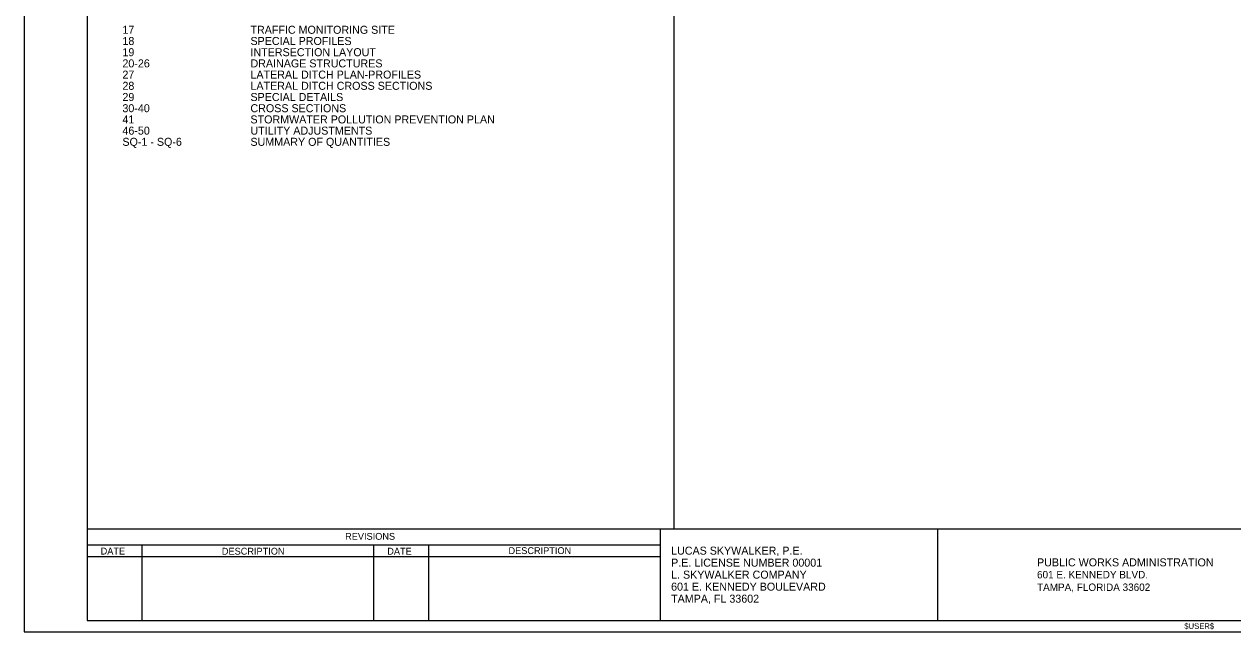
# Model space of a CAD drawing. Extents: x 99999 to 100659, y 99999 to 100423.
# Drawn here: x 99999.4 to 100422.4, y 99999.1 to 100211.7 of the extents above; entities that cross this region are included whole.
import ezdxf

# ---------------------------------------------------------------- set-up
doc = ezdxf.new("R2010")
doc.units = 0
for name, color, linetype in [('AdhocPoint_dp', 7, 'Continuous'), ('PlotBorder_dp', 7, 'Continuous'), ('SheetBorder_dp', 7, 'Continuous'), ('SheetLines_dp', 7, 'Continuous'), ('TextMinor', 7, 'Continuous'), ('TextMisc', 7, 'Continuous'), ('TextNotes', 7, 'Continuous')]:
    doc.layers.add(name, color=color, linetype=linetype)

msp = doc.modelspace()

# ---------------------------------------------------------------- linework, layer by layer
at = {"layer": 'AdhocPoint_dp'}
msp.add_line((99999.45, 99999.1), (99999.45, 99999.1), dxfattribs=at)
at = {"layer": 'PlotBorder_dp'}
msp.add_lwpolyline([(99999.45, 99999.1), (100659.45, 99999.1), (100659.45, 100423.1), (99999.45, 100423.1)], close=True, dxfattribs=at)
at = {"layer": 'SheetBorder_dp'}
for p, q in [((100021.45, 100419.1), (100021.45, 100003.1)), ((100226.78, 100419.1), (100226.78, 100035.1)), ((100021.45, 100035.1), (100637.45, 100035.1)), ((100021.45, 100003.1), (100637.45, 100003.1))]:
    msp.add_line(p, q, dxfattribs=at)
at = {"layer": 'SheetLines_dp'}
for p, q in [((100222.03, 100035.1), (100222.03, 100003.1)), ((100319.07, 100035.1), (100319.07, 100003.1)), ((100021.45, 100029.5), (100222.03, 100029.5)), ((100021.45, 100025.5), (100222.03, 100025.5)), ((100040.65, 100029.5), (100040.65, 100003.1)), ((100121.74, 100029.5), (100121.74, 100003.1)), ((100140.94, 100029.5), (100140.94, 100003.1))]:
    msp.add_line(p, q, dxfattribs=at)

# ---------------------------------------------------------------- texts
at = {"layer": 'TextMinor'}
msp.add_text('$USER$', height=2, dxfattribs=at).set_placement((100405.41, 100000.1))
at = {"layer": 'TextMisc'}
for s, height, p in [('REVISIONS', 2.4, (100111.76, 100031.3)), ('PUBLIC WORKS ADMINISTRATION', 2.8, (100353.86, 100022)), ('601 E. KENNEDY BLVD.', 2.6, (100353.86, 100017.8)), ('TAMPA, FLORIDA 33602', 2.6, (100353.86, 100013.4))]:
    msp.add_text(s, height=height, dxfattribs=at).set_placement(p)
for s, rotation, p in [('DATE', 359.8693, (100026.21, 100026.14)), ('DESCRIPTION', 0.0498, (100068.63, 100026.09)), ('DATE', 359.8693, (100126.5, 100026.11)), ('DESCRIPTION', 0.0498, (100168.93, 100026.29))]:
    msp.add_text(s, height=2.4, rotation=rotation, dxfattribs=at).set_placement(p)
at = {"layer": 'TextNotes'}
for s, p in [('17', (100033.83, 100208.32)), ('18', (100033.83, 100204.4)), ('TRAFFIC MONITORING SITE', (100078.63, 100208.32)), ('SPECIAL PROFILES', (100078.63, 100204.4)), ('19', (100033.83, 100200.48)), ('INTERSECTION LAYOUT', (100078.63, 100200.48)), ('20-26', (100033.83, 100196.56)), ('DRAINAGE STRUCTURES', (100078.63, 100196.56)), ('27', (100033.83, 100192.64)), ('LATERAL DITCH PLAN-PROFILES', (100078.63, 100192.64)), ('28', (100033.83, 100188.72)), ('LATERAL DITCH CROSS SECTIONS', (100078.63, 100188.72)), ('29', (100033.83, 100184.8)), ('SPECIAL DETAILS', (100078.63, 100184.8)), ('30-40', (100033.83, 100180.88)), ('CROSS SECTIONS', (100078.63, 100180.88)), ('41', (100033.83, 100176.96)), ('STORMWATER POLLUTION PREVENTION PLAN', (100078.63, 100176.96)), ('46-50', (100033.83, 100173.04)), ('UTILITY ADJUSTMENTS', (100078.63, 100173.04)), ('SQ-1 - SQ-6', (100033.83, 100169.12)), ('SUMMARY OF QUANTITIES', (100078.63, 100169.12)), ('LUCAS SKYWALKER, P.E.', (100225.82, 100026.1)), ('P.E. LICENSE NUMBER 00001', (100225.82, 100021.9)), ('L. SKYWALKER COMPANY', (100225.82, 100017.7)), ('601 E. KENNEDY BOULEVARD', (100225.82, 100013.5)), ('TAMPA, FL 33602', (100225.82, 100009.3))]:
    msp.add_text(s, height=2.8, dxfattribs=at).set_placement(p)

doc.saveas('drawing.dxf')
